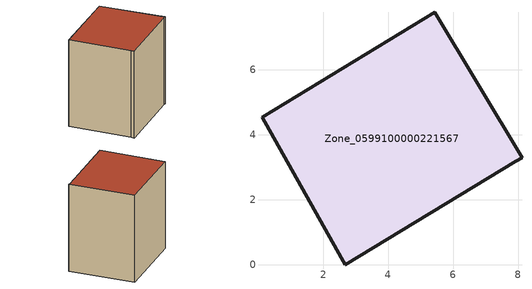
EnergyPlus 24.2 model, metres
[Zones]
Zone_0599100000221567
 floor ground (C_G): 8.12,3.29 7.92,3.18 2.68,0 2.55,0.21 0.11,4.54 5.43,7.77 z0
 wall outside (C_F): 0.11,4.54 2.55,0.21 2.68,0 7.92,3.18 8.12,3.29 5.43,7.77 0.11,4.54 z0:7.05
 roof outside (C_R): 2.68,0 7.92,3.18 8.12,3.29 5.43,7.77 0.11,4.54 2.55,0.21 z7.05
[BUILDING]
Pand.0599100000221567: North Axis=0; Terrain=City; Loads Convergence Tolerance Value=0.04; Temperature Convergence Tolerance Value=0.4; Solar Distribution=FullExterior; Maximum Number of Warmup Days=25; Minimum Number of Warmup Days=1
[Site:Location]
Rotterdam.The.Hague.AP_ZH_NLD Design_Conditions: Latitude=51.96; Longitude=4.45; Time Zone=1; Elevation=-4.5
[SITE:GROUNDTEMPERATURE:BUILDINGSURFACE]
18, 18, 18, 18, 18, 18, 18, 18, 18, 18, 18, 18
[MATERIAL] Thermal Absorptance=0.9; Solar Absorptance=0.7; Visible Absorptance=0.7
Name | Roughness | Thickness | Conductivity | Density | Specific Heat
G.TC.1946 | MediumSmooth | 0.15 | 1 | 540 | 1210
F.TC.1946 | Rough | 0.3 | 0.857143 | 1920 | 840
R.TC.1946 | MediumRough | 0.2 | 0.909091 | 1500 | 1000
[CONSTRUCTION]
C_G: G.TC.1946
C_F: F.TC.1946
C_R: R.TC.1946
[ZONE]
Zone_0599100000221567: Type=1; Multiplier=1; Ceiling Height=Autocalculate; Volume=Autocalculate; Floor Area=autocalculate; Part of Total Floor Area=Yes
[ZONEINFILTRATION:DESIGNFLOWRATE]
Infil_Zone_0599100000221567: Zone or ZoneList or Space or SpaceList=Zone_0599100000221567; Schedule=AlwaysOn; Design Flow Rate Calculation Method=Flow/Area; Flow Rate per Floor Area=0.003; Constant Term Coefficient=1; Temperature Term Coefficient=0; Velocity Term Coefficient=0; Velocity Squared Term Coefficient=0
[HVACTEMPLATE:ZONE:IDEALLOADSAIRSYSTEM]
Zone_0599100000221567: Maximum Heating Supply Air Temperature=50; Minimum Cooling Supply Air Temperature=13; Maximum Heating Supply Air Humidity Ratio=0.0156; Minimum Cooling Supply Air Humidity Ratio=0.0077; Heating Limit=NoLimit; Cooling Limit=NoLimit; Dehumidification Control Type=ConstantSensibleHeatRatio; Cooling Sensible Heat Ratio=0.7; Dehumidification Setpoint=60; Humidification Control Type=None; Humidification Setpoint=30; Outdoor Air Method=None; Outdoor Air Flow Rate per Person=0.00944; Outdoor Air Flow Rate per Zone Floor Area=0; Outdoor Air Flow Rate per Zone=0; Demand Controlled Ventilation Type=None; Outdoor Air Economizer Type=NoEconomizer; Heat Recovery Type=None; Sensible Heat Recovery Effectiveness=0.7; Latent Heat Recovery Effectiveness=0.65
[ZONECONTROL:THERMOSTAT]
ThermostatControl_Zone_0599100000221567: Zone or ZoneList=Zone_0599100000221567; Control Type Schedule=DualSetpointControlType; Control 1=Thermostat_Zone_0599100000221567; Temperature Difference Between Cutout And Setpoint=0
[THERMOSTATSETPOINT:DUALSETPOINT]
Thermostat_Zone_0599100000221567: Heating Setpoint Temperature Schedule=HeatingSetpoint_Zone_0599100000221567; Cooling Setpoint Temperature Schedule=CoolingSetpoint_Zone_0599100000221567
[SCHEDULE:COMPACT]
HeatingSetpoint_Zone_0599100000221567: Through: 12/31, For: AllDays, Until: 24:00, 21
CoolingSetpoint_Zone_0599100000221567: Through: 12/31, For: AllDays, Until: 24:00, 24
DualSetpointControlType: Through: 12/31, For: AllDays, Until: 24:00, 4
AlwaysOn: Through: 12/31, For: AllDays, Until: 24:00, 1
